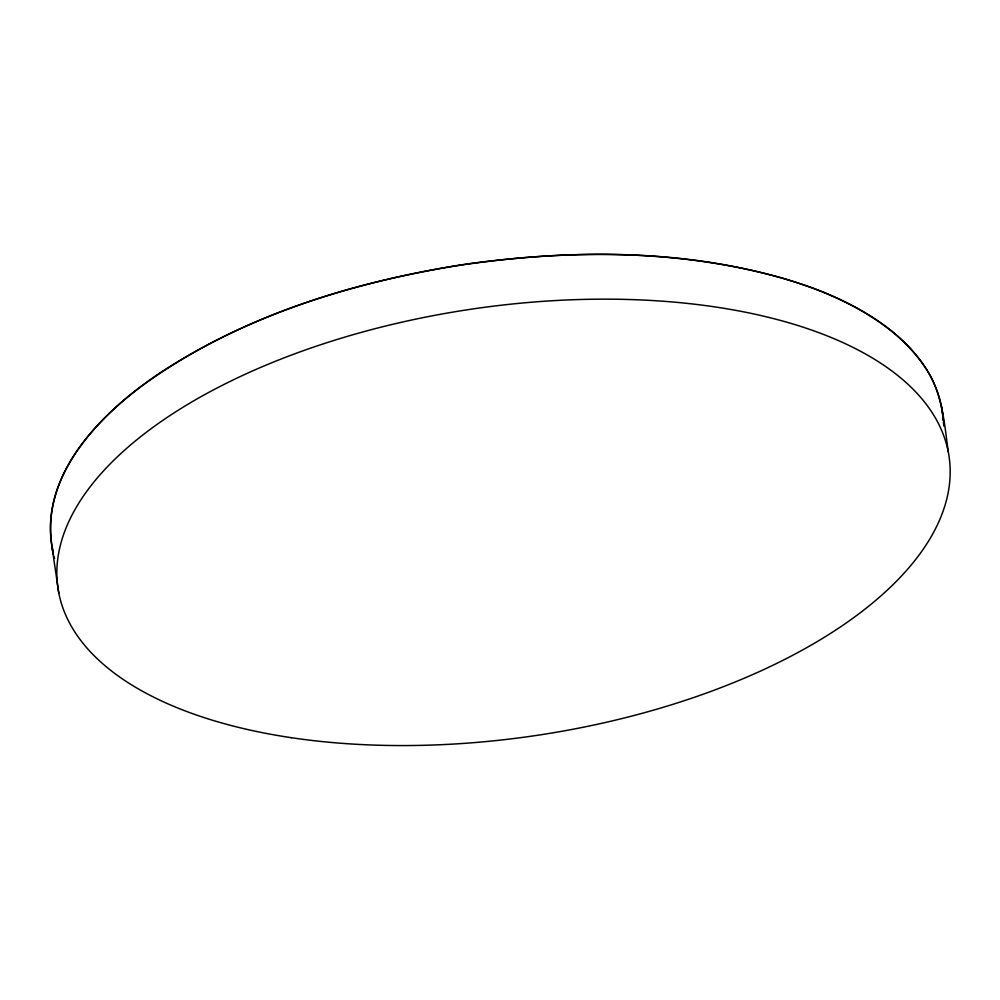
<?xml version="1.0" encoding="UTF-8"?>
<svg xmlns="http://www.w3.org/2000/svg" width="1000" height="1000" viewBox="0 0 1000 1000"><rect width="100%" height="100%" fill="white"/><g stroke="black" fill="none" stroke-linecap="round" stroke-linejoin="round"><path stroke-width="1.5" d="M53.738 555.938L54.612 558.425M948.2 451.562C944.35 422.612 942.188 391.65 924.875 366.912C915.713 353.387 904.312 341.562 891.688 331.238C859.438 305.663 820.888 289.438 781.675 277.913C675.6 248.35 563.088 249.4 454.925 265.975C344.75 284.375 234.312 318.9 143.062 385.112C91.5 423.075 37.525 483.8 53.375 552.85M53.438 554.438C35.462 476.35 102.175 411.362 161.325 372.013C253.238 312.2 360.6 280.125 468.312 263.825C583.038 248.275 703.225 248.912 813.375 288.225C871.975 310 938.65 352.05 943.4 420.85L941.6 406.85M52.213 548.45L58.812 593.162M943.487 422.15L943.737 426.05M291.363 737.7A450.387 215.6 -8.4 0 0 950 465.55A450.387 215.6 -8.4 0 0 269.175 363.825A450.387 215.6 -8.4 0 0 291.363 737.7"/></g></svg>
